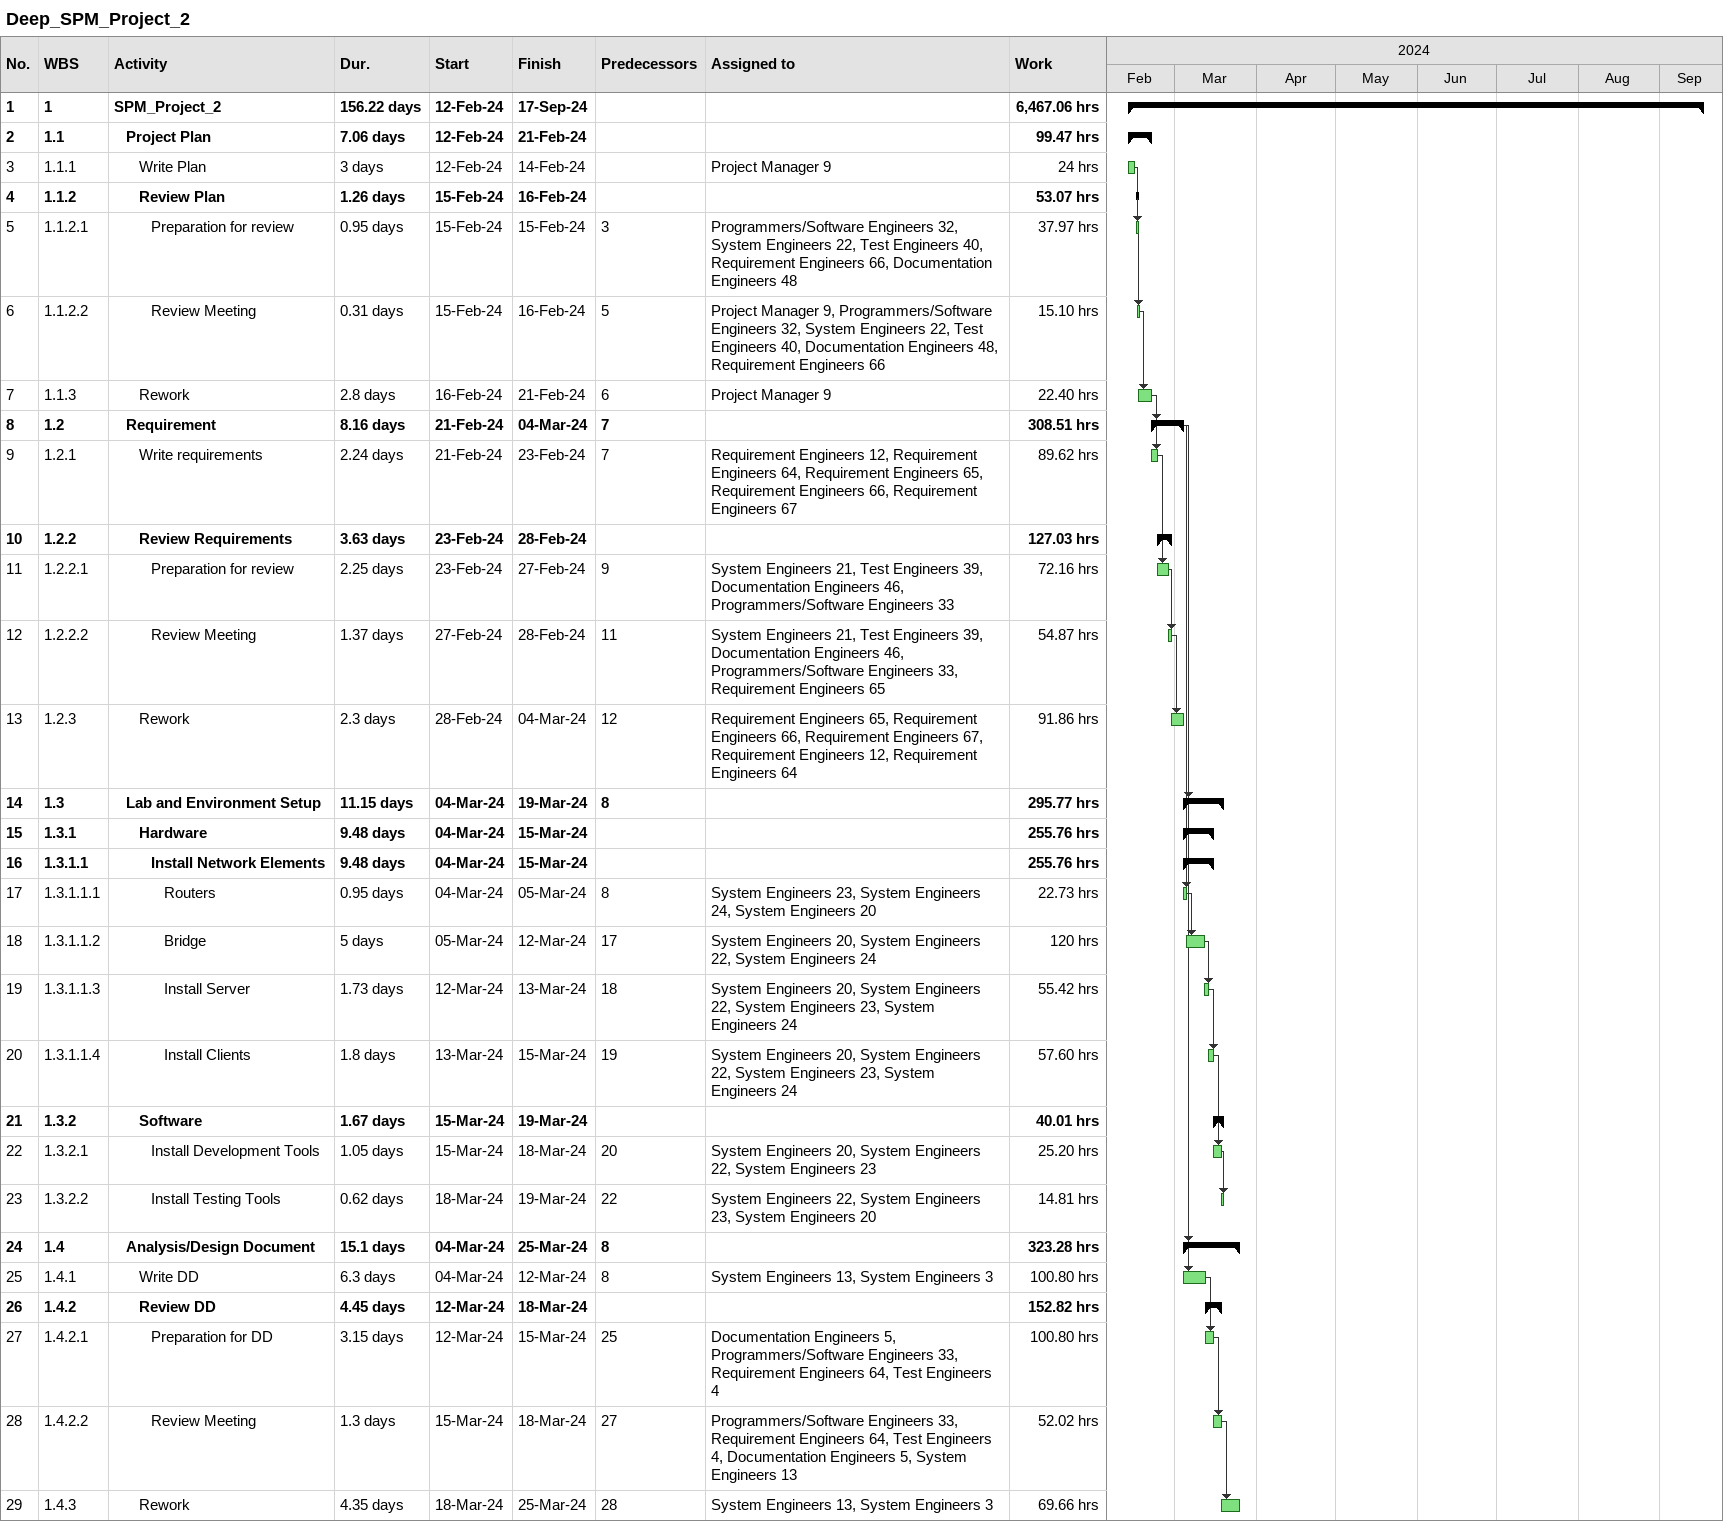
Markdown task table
Deep_SPM_Project_2

| ID | WBS | Task | Duration | Start | Finish | Predecessors | Resources | Work (h) |
|---|---|---|---|---|---|---|---|---|
| 1 | 1 | **SPM_Project_2** | 156.22d | 2024-02-12 | 2024-09-17 |  |  | 6467.06 |
| 2 | 1.1 | **Project Plan** | 7.06d | 2024-02-12 | 2024-02-21 |  |  | 99.47 |
| 3 | 1.1.1 | Write Plan | 3d | 2024-02-12 | 2024-02-14 |  | Project Manager 9 | 24 |
| 4 | 1.1.2 | **Review Plan** | 1.26d | 2024-02-15 | 2024-02-16 |  |  | 53.07 |
| 5 | 1.1.2.1 | Preparation for review | 0.95d | 2024-02-15 | 2024-02-15 | 3 | Programmers/Software Engineers 32, System Engineers 22, Test Engineers 40, Requirement Engineers 66, Documentation Engineers 48 | 37.97 |
| 6 | 1.1.2.2 | Review Meeting | 0.31d | 2024-02-15 | 2024-02-16 | 5 | Project Manager 9, Programmers/Software Engineers 32, System Engineers 22, Test Engineers 40, Documentation Engineers 48, Requirement Engineers 66 | 15.10 |
| 7 | 1.1.3 | Rework | 2.8d | 2024-02-16 | 2024-02-21 | 6 | Project Manager 9 | 22.40 |
| 8 | 1.2 | **Requirement** | 8.16d | 2024-02-21 | 2024-03-04 | 7 |  | 308.51 |
| 9 | 1.2.1 | Write requirements | 2.24d | 2024-02-21 | 2024-02-23 | 7 | Requirement Engineers 12, Requirement Engineers 64, Requirement Engineers 65, Requirement Engineers 66, Requirement Engineers 67 | 89.62 |
| 10 | 1.2.2 | **Review Requirements** | 3.63d | 2024-02-23 | 2024-02-28 |  |  | 127.03 |
| 11 | 1.2.2.1 | Preparation for review | 2.25d | 2024-02-23 | 2024-02-27 | 9 | System Engineers 21, Test Engineers 39, Documentation Engineers 46, Programmers/Software Engineers 33 | 72.16 |
| 12 | 1.2.2.2 | Review Meeting | 1.37d | 2024-02-27 | 2024-02-28 | 11 | System Engineers 21, Test Engineers 39, Documentation Engineers 46, Programmers/Software Engineers 33, Requirement Engineers 65 | 54.87 |
| 13 | 1.2.3 | Rework | 2.3d | 2024-02-28 | 2024-03-04 | 12 | Requirement Engineers 65, Requirement Engineers 66, Requirement Engineers 67, Requirement Engineers 12, Requirement Engineers 64 | 91.86 |
| 14 | 1.3 | **Lab and Environment Setup** | 11.15d | 2024-03-04 | 2024-03-19 | 8 |  | 295.77 |
| 15 | 1.3.1 | **Hardware** | 9.48d | 2024-03-04 | 2024-03-15 |  |  | 255.76 |
| 16 | 1.3.1.1 | **Install Network Elements** | 9.48d | 2024-03-04 | 2024-03-15 |  |  | 255.76 |
| 17 | 1.3.1.1.1 | Routers | 0.95d | 2024-03-04 | 2024-03-05 | 8 | System Engineers 23, System Engineers 24, System Engineers 20 | 22.73 |
| 18 | 1.3.1.1.2 | Bridge | 5d | 2024-03-05 | 2024-03-12 | 17 | System Engineers 20, System Engineers 22, System Engineers 24 | 120 |
| 19 | 1.3.1.1.3 | Install Server | 1.73d | 2024-03-12 | 2024-03-13 | 18 | System Engineers 20, System Engineers 22, System Engineers 23, System Engineers 24 | 55.42 |
| 20 | 1.3.1.1.4 | Install Clients | 1.8d | 2024-03-13 | 2024-03-15 | 19 | System Engineers 20, System Engineers 22, System Engineers 23, System Engineers 24 | 57.60 |
| 21 | 1.3.2 | **Software** | 1.67d | 2024-03-15 | 2024-03-19 |  |  | 40.01 |
| 22 | 1.3.2.1 | Install Development Tools | 1.05d | 2024-03-15 | 2024-03-18 | 20 | System Engineers 20, System Engineers 22, System Engineers 23 | 25.20 |
| 23 | 1.3.2.2 | Install Testing Tools | 0.62d | 2024-03-18 | 2024-03-19 | 22 | System Engineers 22, System Engineers 23, System Engineers 20 | 14.81 |
| 24 | 1.4 | **Analysis/Design Document** | 15.1d | 2024-03-04 | 2024-03-25 | 8 |  | 323.28 |
| 25 | 1.4.1 | Write DD | 6.3d | 2024-03-04 | 2024-03-12 | 8 | System Engineers 13, System Engineers 3 | 100.80 |
| 26 | 1.4.2 | **Review DD** | 4.45d | 2024-03-12 | 2024-03-18 |  |  | 152.82 |
| 27 | 1.4.2.1 | Preparation for DD | 3.15d | 2024-03-12 | 2024-03-15 | 25 | Documentation Engineers 5, Programmers/Software Engineers 33, Requirement Engineers 64, Test Engineers 4 | 100.80 |
| 28 | 1.4.2.2 | Review Meeting | 1.3d | 2024-03-15 | 2024-03-18 | 27 | Programmers/Software Engineers 33, Requirement Engineers 64, Test Engineers 4, Documentation Engineers 5, System Engineers 13 | 52.02 |
| 29 | 1.4.3 | Rework | 4.35d | 2024-03-18 | 2024-03-25 | 28 | System Engineers 13, System Engineers 3 | 69.66 |
